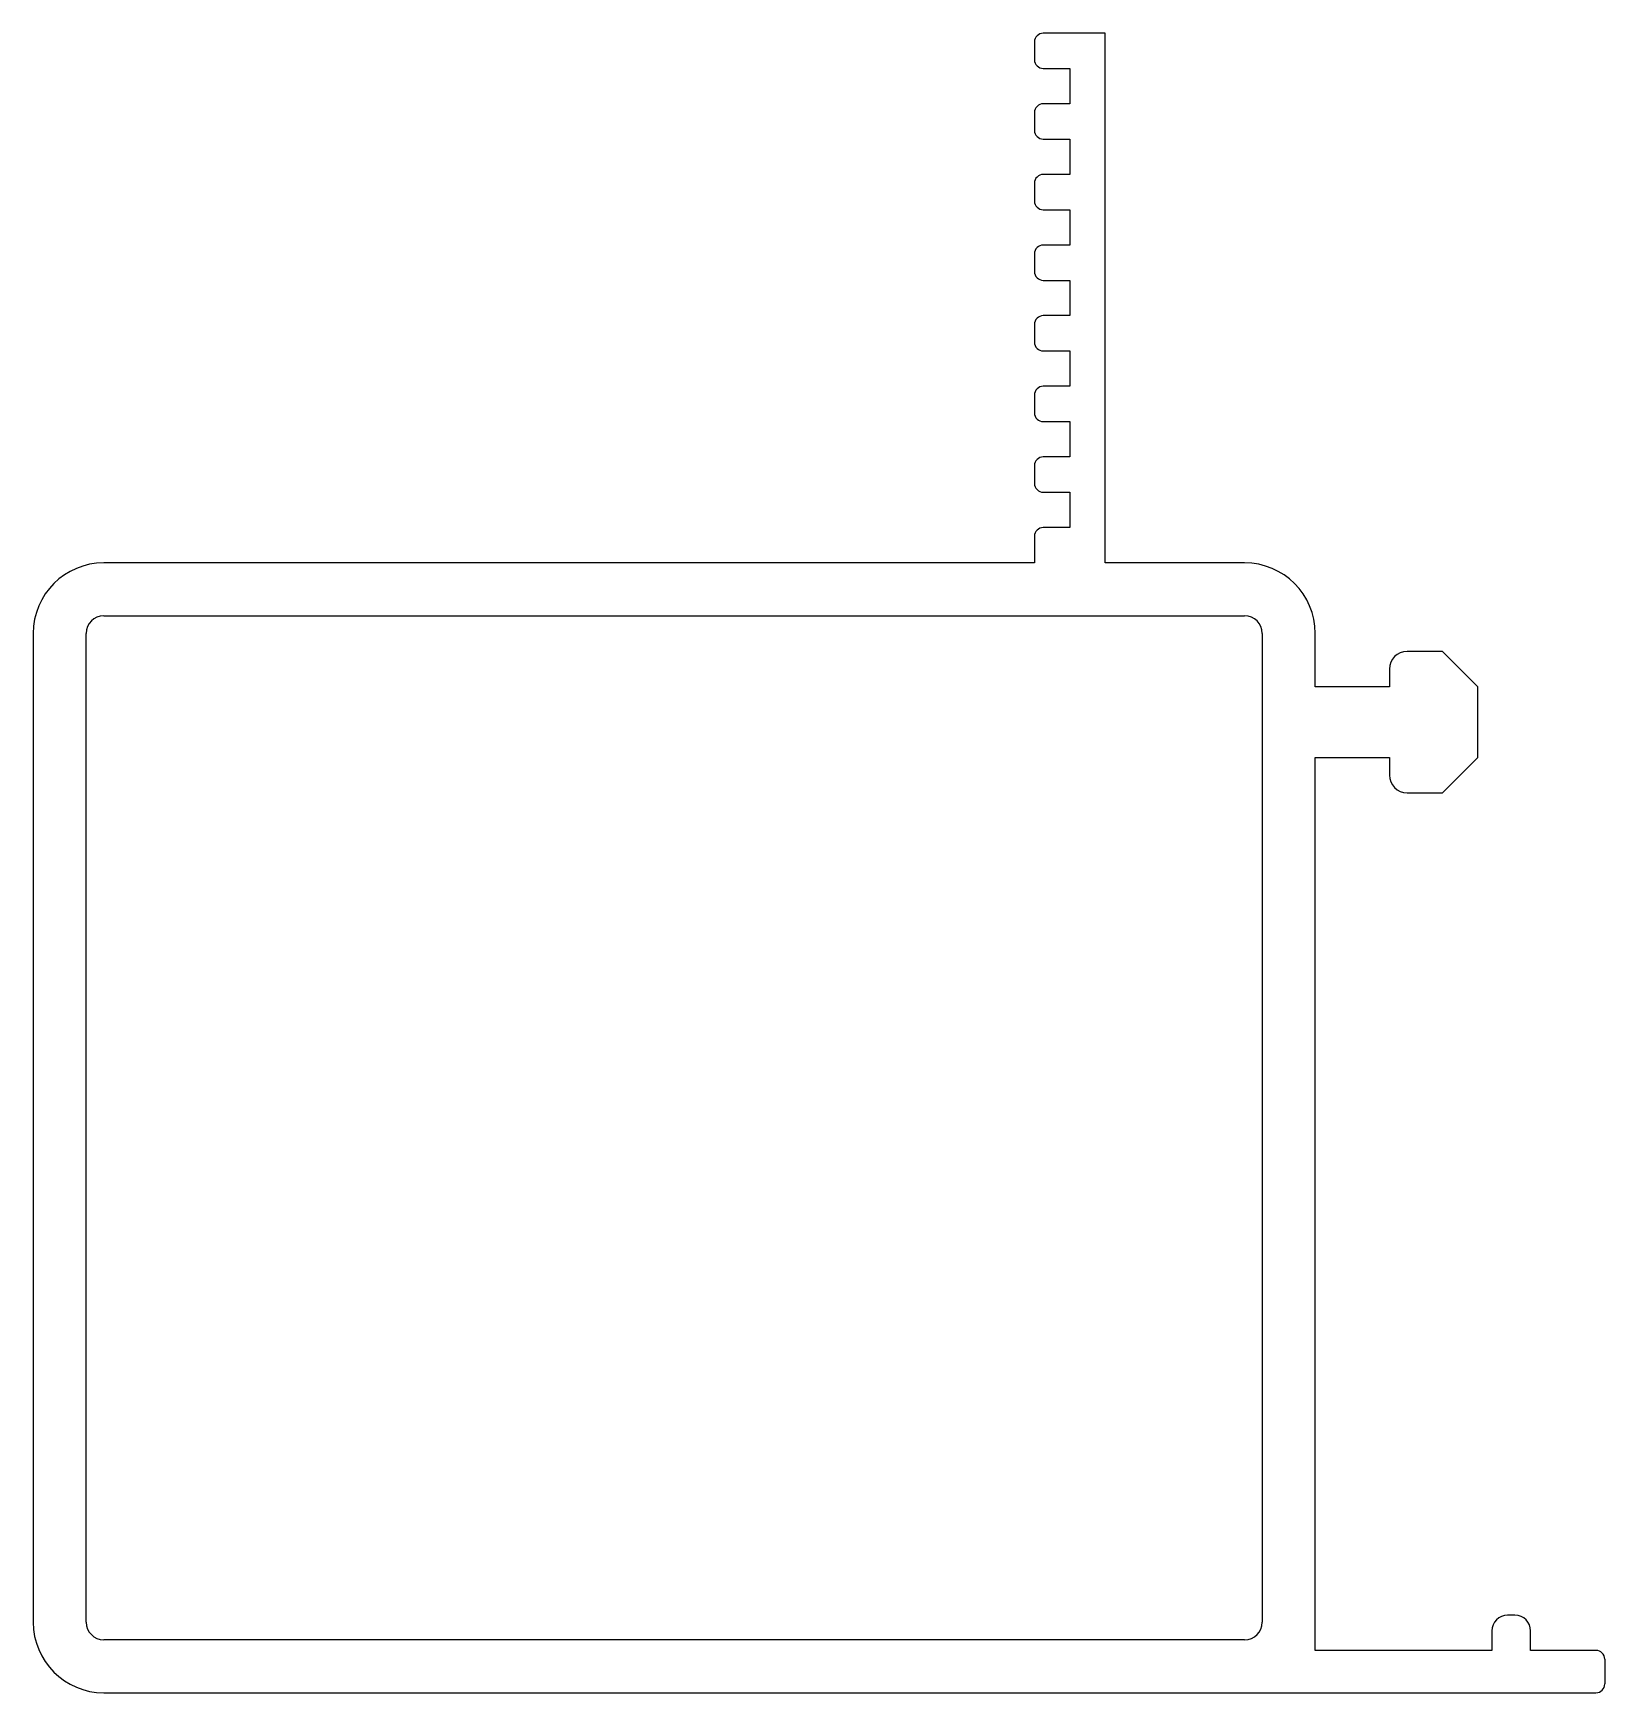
# Model space of a CAD drawing. Extents: x 2871.6 to 2916.1, y 1469 to 1516.
import ezdxf

# ---------------------------------------------------------------- set-up
doc = ezdxf.new("R2010")
doc.units = 0
doc.layers.get('0').update_dxf_attribs({"linetype": 'CONTINUOUS'})

msp = doc.modelspace()

# ---------------------------------------------------------------- linework, layer by layer
for p, q in [((2901.985, 1515.962), (2900.235, 1515.962)), ((2901.985, 1500.962), (2901.985, 1515.962)), ((2899.985, 1515.712), (2899.985, 1515.212)), ((2900.235, 1514.962), (2900.985, 1514.962)), ((2900.985, 1514.962), (2900.985, 1513.962)), ((2900.985, 1513.962), (2900.235, 1513.962)), ((2899.985, 1513.712), (2899.985, 1513.212)), ((2900.235, 1512.962), (2900.985, 1512.962)), ((2900.985, 1512.962), (2900.985, 1511.962)), ((2899.985, 1511.712), (2899.985, 1511.212)), ((2900.985, 1511.962), (2900.235, 1511.962)), ((2900.235, 1510.962), (2900.985, 1510.962)), ((2900.985, 1510.962), (2900.985, 1509.962)), ((2899.985, 1509.712), (2899.985, 1509.212)), ((2900.985, 1509.962), (2900.235, 1509.962)), ((2900.235, 1508.962), (2900.985, 1508.962)), ((2900.985, 1508.962), (2900.985, 1507.962)), ((2900.985, 1507.962), (2900.235, 1507.962)), ((2899.985, 1507.712), (2899.985, 1507.212)), ((2900.235, 1506.962), (2900.985, 1506.962)), ((2900.985, 1506.962), (2900.985, 1505.962)), ((2900.985, 1505.962), (2900.235, 1505.962)), ((2899.985, 1505.712), (2899.985, 1505.212)), ((2900.235, 1504.962), (2900.985, 1504.962)), ((2900.985, 1504.962), (2900.985, 1503.962)), ((2899.985, 1503.712), (2899.985, 1503.212)), ((2900.985, 1503.962), (2900.235, 1503.962)), ((2900.235, 1502.962), (2900.985, 1502.962)), ((2900.985, 1502.962), (2900.985, 1501.962)), ((2899.985, 1501.712), (2899.985, 1500.962)), ((2900.985, 1501.962), (2900.235, 1501.962)), ((2899.985, 1500.962), (2873.635, 1500.962)), ((2905.935, 1500.962), (2901.985, 1500.962)), ((2873.635, 1499.462), (2905.935, 1499.462)), ((2871.635, 1498.962), (2871.635, 1470.962)), ((2873.135, 1470.962), (2873.135, 1498.962)), ((2906.435, 1498.962), (2906.435, 1470.962)), ((2907.935, 1497.452), (2907.935, 1498.962)), ((2911.535, 1498.452), (2910.535, 1498.452)), ((2912.535, 1497.451), (2911.535, 1498.452)), ((2910.035, 1497.952), (2910.035, 1497.452)), ((2910.035, 1497.452), (2907.935, 1497.452)), ((2912.535, 1495.451), (2912.535, 1497.451)), ((2907.935, 1470.162), (2907.935, 1495.451)), ((2907.935, 1495.451), (2910.035, 1495.451)), ((2910.035, 1495.451), (2910.035, 1494.951)), ((2911.535, 1494.451), (2912.535, 1495.451)), ((2910.535, 1494.451), (2911.535, 1494.451)), ((2913.588, 1471.162), (2913.383, 1471.162)), ((2912.936, 1470.715), (2912.936, 1470.162)), ((2914.035, 1470.162), (2914.035, 1470.715)), ((2905.935, 1470.462), (2873.635, 1470.462)), ((2912.936, 1470.162), (2907.935, 1470.162)), ((2915.885, 1470.162), (2914.035, 1470.162)), ((2916.135, 1469.912), (2916.135, 1469.212)), ((2873.635, 1468.962), (2915.885, 1468.962))]:
    msp.add_line(p, q)
for centre, radius, start, end in [((2900.235, 1515.712), 0.25, 90, 180), ((2900.235, 1515.212), 0.25, 180, 270), ((2900.235, 1513.712), 0.25, 90, 180), ((2900.235, 1513.212), 0.25, 180, 270), ((2900.235, 1511.712), 0.25, 90, 180), ((2900.235, 1511.212), 0.25, 180, 270), ((2900.235, 1509.712), 0.25, 90, 180), ((2900.235, 1509.212), 0.25, 180, 270), ((2900.235, 1507.712), 0.25, 90, 180), ((2900.235, 1507.212), 0.25, 180, 270), ((2900.235, 1505.712), 0.25, 90, 180), ((2900.235, 1505.212), 0.25, 180, 270), ((2900.235, 1503.712), 0.25, 90, 180), ((2900.235, 1503.212), 0.25, 180, 270), ((2900.235, 1501.712), 0.25, 90, 180), ((2873.635, 1498.962), 2, 90, 180), ((2905.935, 1498.962), 2, 0, 90), ((2873.635, 1498.962), 0.5, 90, 180), ((2905.935, 1498.962), 0.5, 0, 90), ((2910.535, 1497.952), 0.5, 90, 180), ((2910.535, 1494.951), 0.5, 180, 270), ((2913.383, 1470.715), 0.447, 90, 180), ((2913.588, 1470.715), 0.447, 0, 90), ((2873.635, 1470.962), 2, 180, 270), ((2873.635, 1470.962), 0.5, 180, 270), ((2905.935, 1470.962), 0.5, 270, 0), ((2915.885, 1469.912), 0.25, 0, 90), ((2915.885, 1469.212), 0.25, 270, 0)]:
    msp.add_arc(centre, radius, start, end)

doc.saveas('drawing.dxf')
